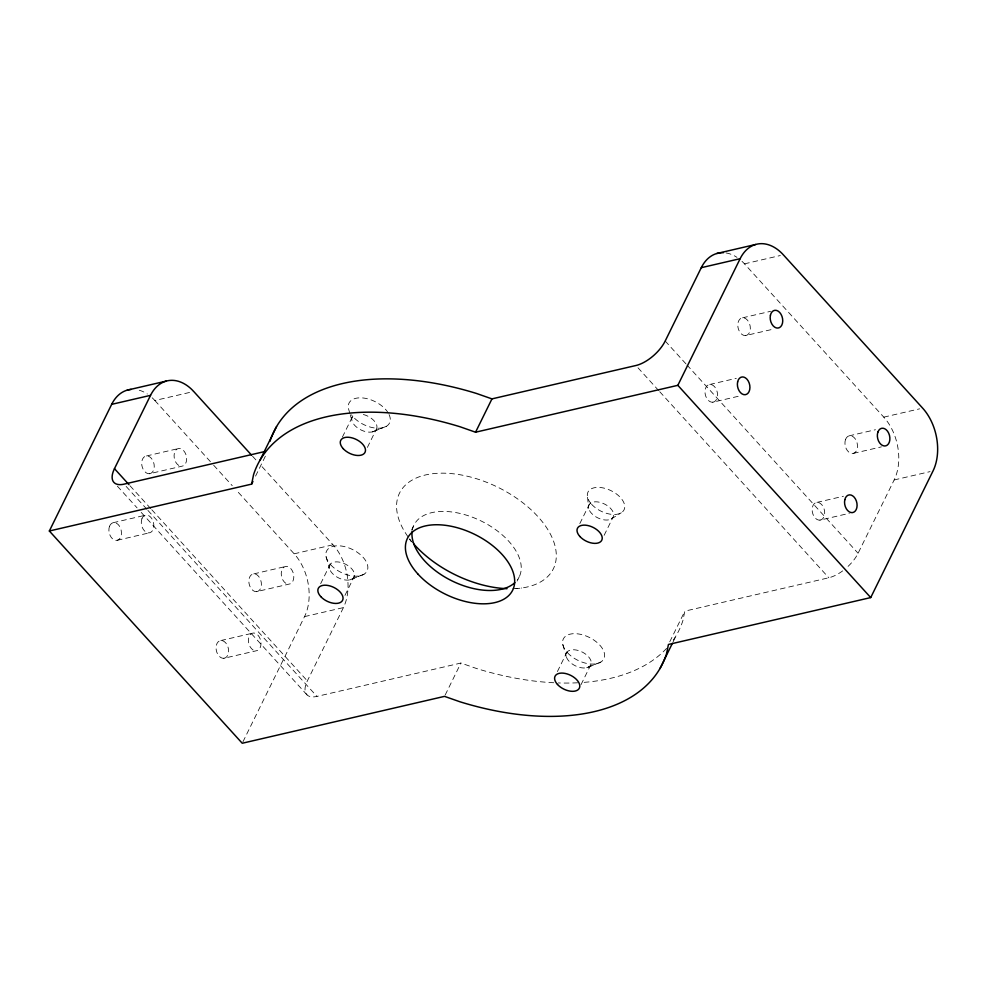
<?xml version="1.0" encoding="UTF-8"?>
<svg xmlns="http://www.w3.org/2000/svg" width="987" height="987" viewBox="0 0 987 987"><rect width="100%" height="100%" fill="white"/><g stroke="black" fill="none" stroke-linecap="round" stroke-linejoin="round"><path stroke-width="0.74" stroke-dasharray="4.93 3.7" d="M842.676 570.893A27.068 12.72 -42.3 0 1 828.809 577.765L684.842 611.138L682.893 620.601A225.616 128.113 26.2 0 1 672.295 641.451M255.571 476.104L266.058 454.785M342.403 437.093L352.532 416.502M367.398 447.407L376.17 429.567M242.913 741.879L304.551 616.604A45.118 30.498 77 0 0 294.163 553.806L236.374 490.206M320.664 583.675L330.114 564.465M344.969 595.371L353.753 577.531A13.534 7.686 26.2 0 0 339.836 562.208A13.534 7.686 26.2 0 0 332.212 573.25A13.534 7.686 26.2 0 0 353.753 577.531M553.769 682.745A225.616 128.113 26.2 0 1 476.4 668.47L460.917 663.042L316.95 696.403A27.068 12.72 -42.3 0 1 307.352 680.919L343.427 607.597A45.118 30.498 77 0 0 333.038 544.787L260.802 465.309M411.505 530.142L413.467 526.145M445.174 695.033L460.917 663.042M517.102 581.096L519.73 575.766M579.825 523.603L589.276 504.394M604.143 535.299L612.927 517.459A13.534 7.686 26.2 0 0 598.998 502.136A13.534 7.686 26.2 0 0 591.386 513.178A13.534 7.686 26.2 0 0 612.927 517.459M557.408 671.555L566.859 652.345M581.047 684.62L590.497 665.411A13.534 7.686 26.2 0 0 576.581 650.088A13.534 7.686 26.2 0 0 568.956 661.13A13.534 7.686 26.2 0 0 590.497 665.411M669.754 641.797L684.842 611.138M673.048 641.957L676.329 635.295M848.08 566.378A27.068 12.72 -42.3 0 0 858.085 553.263L894.16 479.953A45.118 30.498 77 0 0 883.772 417.143L744.469 263.85A45.118 30.498 77 0 0 741.755 261.111M611.385 518.878L621.292 512.746M372.395 431.887L382.672 427.778M349.966 579.838L360.243 575.729M586.71 667.718L596.987 663.622M374.641 430.998L386.41 426.31M352.211 578.95L363.981 574.261M588.955 666.842L600.725 662.141M152.146 397.773A45.118 30.498 77 0 1 154.848 400.5L193.723 391.494M744.469 263.85L780.347 255.522M146.495 455.969L178.894 448.456M742.594 317.802L770.576 311.324M149.444 473.735A9.019 6.095 77 0 0 152.529 459.942A9.019 6.095 77 0 0 141.943 460.88A9.019 6.095 77 0 0 149.444 473.735L181.83 466.222A9.019 6.095 77 0 0 184.927 452.428A9.019 6.095 77 0 0 174.341 453.366A9.019 6.095 77 0 0 181.83 466.222M745.53 335.568A9.019 6.095 77 0 0 748.615 321.774A9.019 6.095 77 0 0 738.042 322.724A9.019 6.095 77 0 0 745.53 335.568L773.512 329.09M113.123 522.715L145.508 515.202M709.789 384.461L736.302 378.317M712.737 402.227A9.019 6.095 77 0 0 715.822 388.434A9.019 6.095 77 0 0 705.236 389.371A9.019 6.095 77 0 0 712.737 402.227L740.706 395.738M117.231 540.296L149.617 532.783M294.163 553.806L333.038 544.787M883.772 417.143L919.662 408.828M848.98 435.872L875.481 429.727M253.807 573.879L286.205 566.365M256.46 591.669A9.019 6.095 77 0 0 259.778 578.037A9.019 6.095 77 0 0 249.143 578.616A9.019 6.095 77 0 0 256.46 591.669L288.846 584.156A9.019 6.095 77 0 0 292.177 570.523A9.019 6.095 77 0 0 281.542 571.103A9.019 6.095 77 0 0 288.846 584.156M853.459 453.354L881.44 446.864M304.551 616.604L343.427 607.597M894.16 479.953L930.05 471.626M220.866 640.538L253.264 633.037M816.952 502.383L843.453 496.239M223.802 658.304A9.019 6.095 77 0 0 226.887 644.511A9.019 6.095 77 0 0 216.313 645.449A9.019 6.095 77 0 0 223.802 658.304L256.201 650.803A9.019 6.095 77 0 0 259.285 636.997A9.019 6.095 77 0 0 248.699 637.947A9.019 6.095 77 0 0 256.201 650.803M819.889 520.149A9.019 6.095 77 0 0 822.973 506.356A9.019 6.095 77 0 0 812.4 507.293A9.019 6.095 77 0 0 819.889 520.149L849.338 513.314M512.821 588.758L521.691 588.018M665.201 341.008L685.94 363.833M686.977 364.98L858.085 553.263M637.997 367.793L658.736 390.618M659.772 391.753L828.809 577.765M252.549 456.216L256.682 460.756M154.848 400.5L212.637 464.1M213.673 465.235L232.241 485.666M130.025 485.777L150.764 508.601M151.801 509.736L307.352 680.919M126.139 486.431L146.878 509.255M147.914 510.402L316.95 696.403M117.379 486.184L137.082 507.861M141.227 512.426L307.154 695.021M409.506 539.087L411.11 541.567M562.874 644.758L566.242 656.404M349.817 413.282L348.547 408.914A22.565 12.806 26.2 0 1 363.105 397.983A22.565 12.806 26.2 0 1 388.385 413.232M350.237 414.737L351.927 420.561M326.129 556.878L329.498 568.524M587.549 497.251L588.671 508.453M666.607 648.348A225.616 128.113 26.2 0 1 580.726 682.609M577.666 682.782A225.616 128.113 26.2 0 1 558.346 682.942M139.266 390.235A45.118 30.498 77 0 1 147.359 394.01M726.136 252.968A45.118 30.498 77 0 1 736.968 257.348M363.339 414.503A13.534 7.686 26.2 0 1 376.824 428.148A13.534 7.686 26.2 0 1 359.613 429.222A13.534 7.686 26.2 0 1 354.074 415.083M389.075 414.552A22.565 12.806 26.2 0 1 378.44 428.247A22.565 12.806 26.2 0 1 351.471 414.836M407.915 536.62A85.733 48.684 26.2 0 1 435.884 473.402A85.733 48.684 26.2 0 1 545.527 526.108A85.733 48.684 26.2 0 1 516.028 588.585M412.578 542.603A85.733 48.684 26.2 0 1 409.691 539.013M412.282 530.204A58.665 33.311 26.2 0 1 479.398 520.161A58.665 33.311 26.2 0 1 517.706 579.431M109.52 526.281A9.019 6.095 77 0 0 115.615 540.358A9.019 6.095 77 0 0 120.377 527.872A9.019 6.095 77 0 0 109.52 526.281M141.918 518.767A9.019 6.095 77 0 0 148.013 532.844A9.019 6.095 77 0 0 152.775 520.371A9.019 6.095 77 0 0 141.918 518.767M591.583 504.271A20.11 11.425 26.2 0 0 623.587 510.637A20.11 11.425 26.2 0 0 602.897 487.874A20.11 11.425 26.2 0 0 591.583 504.271M330.657 564.749A22.565 12.806 26.2 0 0 366.547 571.88A22.565 12.806 26.2 0 0 343.353 546.354A22.565 12.806 26.2 0 0 330.657 564.749M567.402 652.629A22.565 12.806 26.2 0 0 603.291 659.772A22.565 12.806 26.2 0 0 580.097 634.234A22.565 12.806 26.2 0 0 567.402 652.629M845.489 439.622A9.019 6.095 77 0 0 851.867 453.489A9.019 6.095 77 0 0 856.309 440.72A9.019 6.095 77 0 0 845.489 439.622"/><path stroke-width="1.48" d="M49.35 530.994L251.636 484.111L253.573 474.648A225.616 128.113 26.2 0 1 460.078 426.779L475.561 432.207L677.835 385.325L740.151 258.68A45.118 30.498 77 0 1 783.345 254.831L922.648 408.137A45.118 30.498 77 0 1 933.036 470.935L870.719 597.579L668.446 644.462L666.496 653.925A225.616 128.113 26.2 0 1 459.991 701.794L444.52 696.366L242.234 743.248L49.35 530.994L111.667 404.349A45.118 30.498 77 0 1 131.111 389.421M265.034 451.478L124.066 484.148A27.068 12.72 -42.3 0 1 114.467 468.665L150.542 395.343A45.118 30.498 77 0 1 193.723 391.494L251.512 455.081M260.149 459.954L276.545 426.618M251.636 484.111L252.943 481.446M475.561 432.207L491.958 398.884L635.924 365.511A27.068 12.72 -42.3 0 0 665.201 341.008L701.276 267.687A45.118 30.498 77 0 1 723.409 252.697M659.933 668.618L672.394 643.302M127.187 390.149L166.063 381.142M716.796 253.499L755.672 244.48M111.667 404.349L150.542 395.343M701.276 267.687L740.151 258.68M491.958 398.884L476.474 393.455A225.616 128.113 26.2 0 0 269.969 441.312M677.835 385.325L870.719 597.579M114.467 468.665L128.976 484.629M507.022 588.696A85.733 48.684 26.2 0 1 413.59 543.775M514.869 582.638A58.665 33.311 26.2 0 1 451.577 580.689A58.665 33.311 26.2 0 1 412.072 531.635M844.798 499.78A9.019 6.095 77 0 0 852.287 512.635A9.019 6.095 77 0 0 855.371 498.842A9.019 6.095 77 0 0 844.798 499.78M877.887 432.109A9.019 6.095 77 0 0 884.266 445.976A9.019 6.095 77 0 0 888.707 433.219A9.019 6.095 77 0 0 877.887 432.109M737.634 381.858A9.019 6.095 77 0 0 745.123 394.714A9.019 6.095 77 0 0 748.208 380.92A9.019 6.095 77 0 0 737.634 381.858M770.428 315.211A9.019 6.095 77 0 0 777.929 328.066A9.019 6.095 77 0 0 781.013 314.273A9.019 6.095 77 0 0 770.428 315.211M557.482 684.46A13.534 7.686 26.2 0 0 579.011 688.741A13.534 7.686 26.2 0 0 565.095 673.418A13.534 7.686 26.2 0 0 557.482 684.46M579.9 536.509A13.534 7.686 26.2 0 0 601.441 540.79A13.534 7.686 26.2 0 0 587.524 525.466A13.534 7.686 26.2 0 0 579.9 536.509M343.155 448.616A13.534 7.686 26.2 0 0 364.697 452.897A13.534 7.686 26.2 0 0 350.78 437.574A13.534 7.686 26.2 0 0 343.155 448.616M320.738 596.58A13.534 7.686 26.2 0 0 342.267 600.849A13.534 7.686 26.2 0 0 328.35 585.538A13.534 7.686 26.2 0 0 320.738 596.58M417.723 573.817A58.665 33.311 26.2 0 0 511.143 592.755A58.665 33.311 26.2 0 0 451.256 526.281A58.665 33.311 26.2 0 0 417.723 573.817"/></g></svg>
